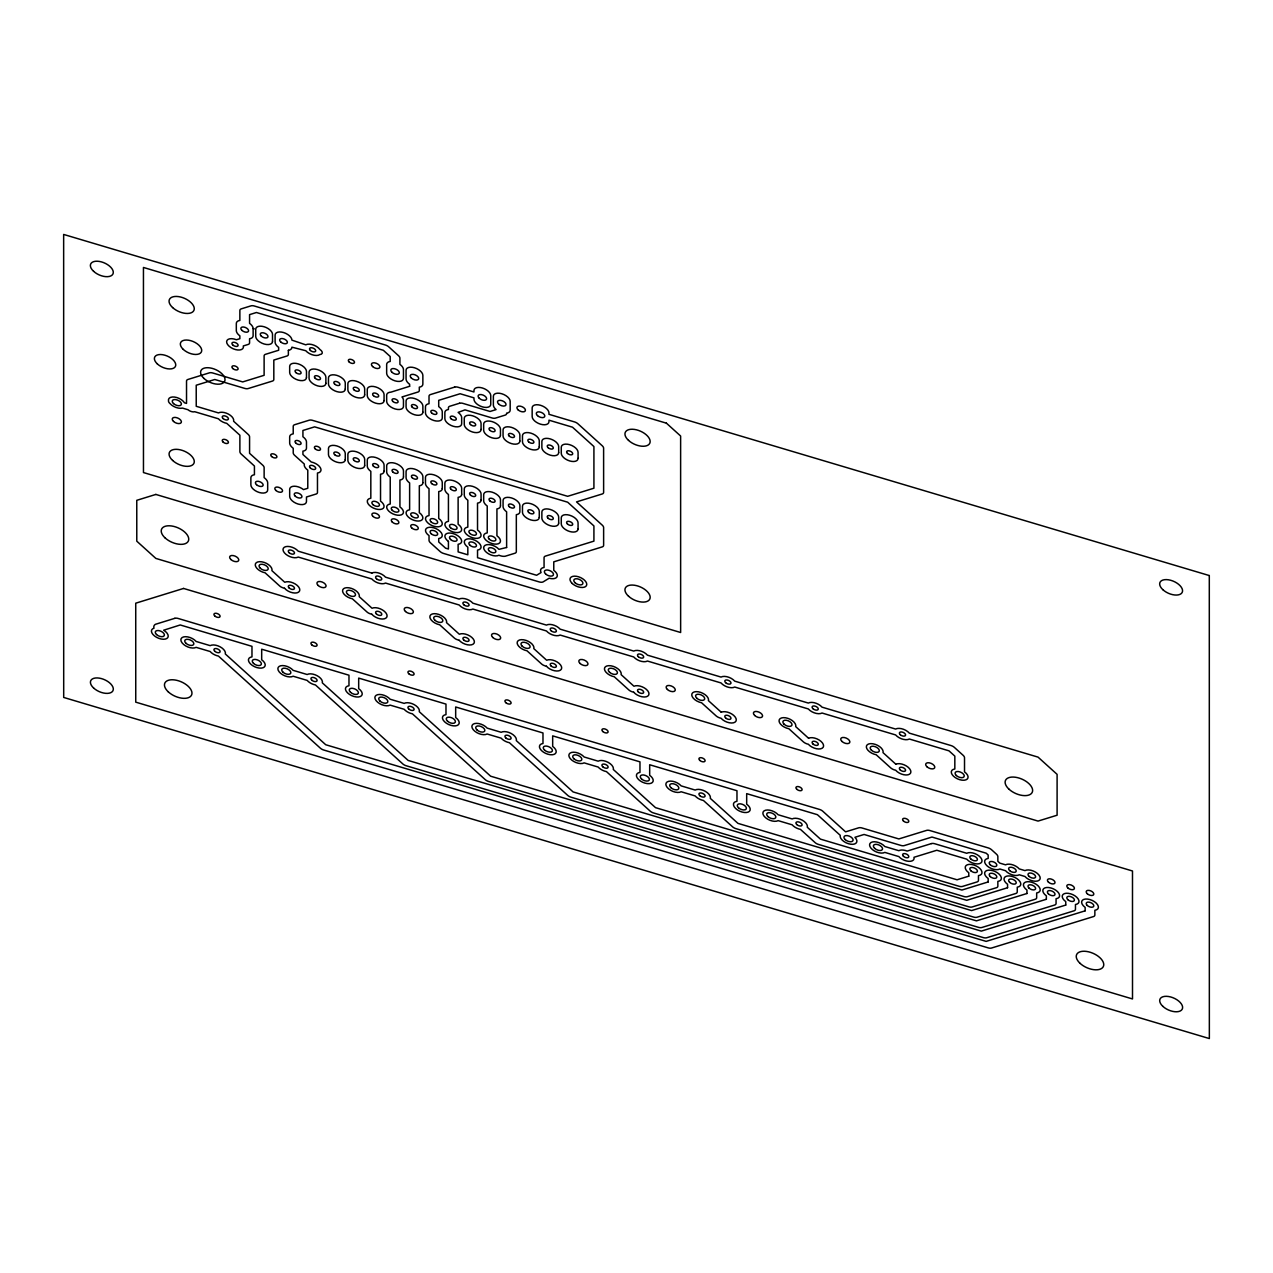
<?xml version="1.0" encoding="UTF-8"?>
<svg xmlns="http://www.w3.org/2000/svg" width="1273" height="1273" viewBox="0 0 1273 1273"><rect width="100%" height="100%" fill="white"/><g stroke="black" fill="none" stroke-linecap="round" stroke-linejoin="round"><path stroke-width="1.5" d="M253.12 328.577L253.12 335.626A8.943 4.79 23.8 0 1 249.572 338.729L249.572 342.803A5.156 2.769 23.8 0 1 248.124 344.458L243.302 345.954A8.943 4.79 23.8 0 1 235.489 349.582A8.943 4.79 23.8 0 1 226.626 341.562A8.943 4.79 23.8 0 1 236.444 339.748L239.865 338.698L239.865 335.833A8.943 4.79 23.8 0 1 236.317 330.63L236.317 323.565A8.943 4.79 23.8 0 1 239.865 320.462L239.865 310.517A5.156 2.769 23.8 0 1 241.313 308.846L250.956 305.87A5.156 2.769 23.8 0 1 254.298 305.997L385.369 345.015A5.156 2.769 23.8 0 1 388.79 346.892L398.465 355.644A5.156 2.769 23.8 0 1 399.913 358.159L399.913 364.364A8.943 4.79 23.8 0 1 403.461 369.568L403.461 378.272A8.943 4.79 23.8 0 1 395.06 380.866A8.943 4.79 23.8 0 1 386.658 373.275L386.658 364.571A8.943 4.79 23.8 0 1 390.206 361.468L390.206 356.504L383.348 350.298L256.43 312.506L249.572 314.622L249.572 323.358A8.943 4.79 23.8 0 1 253.12 328.514L254.282 328.848M288.366 350.282L288.366 354.435A5.156 2.769 23.8 0 1 286.95 356.01L273.822 360.052L273.822 379.497A5.156 2.769 23.8 0 1 272.406 381.073L248.171 388.551A5.156 2.769 23.8 0 1 244.718 388.392L214.803 379.497L196.217 385.226L196.233 406.294L218.463 412.913A8.943 4.79 23.8 0 1 228.535 414.155A8.943 4.79 23.8 0 1 233.611 421.236L248.124 434.364A5.156 2.769 23.8 0 1 249.572 436.878L249.572 453.315L262.715 465.17A5.156 2.769 23.8 0 1 264.132 467.605L264.132 477.63A8.943 4.79 23.8 0 1 267.68 482.849L267.68 489.898A8.943 4.79 23.8 0 1 259.278 492.492A8.943 4.79 23.8 0 1 250.876 484.902L250.876 477.852A8.943 4.79 23.8 0 1 254.425 474.749L254.425 466.013L241.329 454.159A5.156 2.769 23.8 0 1 239.881 451.644L239.881 435.207L226.753 423.352A8.943 4.79 23.8 0 1 218.463 418.801L194.737 411.736A5.156 2.769 23.8 0 1 188.006 409.731L182.485 408.092A8.943 4.79 23.8 0 1 169.961 403.525A5.156 2.769 23.8 0 1 168.497 400.804A8.943 4.79 23.8 0 1 174.512 397.049A8.943 4.79 23.8 0 1 184.474 402.793L186.526 403.414L186.526 381.12A5.156 2.769 23.8 0 1 187.974 379.449L209.345 372.862A5.156 2.769 23.8 0 1 212.798 373.005L242.713 381.916L264.116 375.312L264.116 355.883A5.156 2.769 23.8 0 1 265.468 354.324L278.66 350.25L278.66 347.386A8.943 4.79 23.8 0 1 275.111 342.182L275.111 335.117A8.943 4.79 23.8 0 1 283.513 332.524A8.943 4.79 23.8 0 1 291.915 340.13L305.759 344.824A8.943 4.79 23.8 0 1 319.889 349.438A5.156 2.769 23.8 0 1 319.889 354.531A8.943 4.79 23.8 0 1 305.759 350.712L291.915 347.179A8.943 4.79 23.8 0 1 288.366 350.282M448.43 541.407L448.43 549.013L445.582 548.17L438.724 541.964L438.724 538.527A8.943 4.79 23.8 0 0 440.14 531.398A8.943 4.79 23.8 0 0 427.617 527.659A8.943 4.79 23.8 0 0 429.033 535.631L429.033 540.293A5.156 2.769 23.8 0 0 430.481 542.823L440.156 551.575A5.156 2.769 23.8 0 0 443.45 553.405L539.354 581.968A5.156 2.769 23.8 0 0 543.348 581.761L549.156 578.213A8.943 4.79 23.8 0 0 556.953 576.924A8.943 4.79 23.8 0 0 553.771 570.336L553.771 561.839L602.272 546.881A5.156 2.769 23.8 0 0 603.625 545.242L603.625 527.531A5.156 2.769 23.8 0 0 602.193 525.097L576.526 501.896L602.272 493.956A5.156 2.769 23.8 0 0 603.625 492.317L603.609 448.144A5.156 2.769 23.8 0 0 602.193 445.725L577.942 423.798A5.156 2.769 23.8 0 0 574.632 421.952L548.965 414.314L548.965 412.898A8.943 4.79 23.8 0 0 540.564 405.307A8.943 4.79 23.8 0 0 532.162 407.885L532.162 416.589A8.943 4.79 23.8 0 0 540.564 424.195A8.943 4.79 23.8 0 0 548.965 421.602L548.965 420.185L572.5 427.203L593.918 446.552L593.918 488.211L567.663 496.311L312.617 420.376A5.156 2.769 23.8 0 0 309.164 420.217L294.668 424.705A5.156 2.769 23.8 0 0 293.22 426.36L293.22 433.87A8.943 4.79 23.8 0 0 289.671 436.973L289.671 443.036A8.943 4.79 23.8 0 0 293.22 448.255L293.22 452.822A5.156 2.769 23.8 0 0 294.668 455.352L304.342 464.088A8.943 4.79 23.8 0 0 307.78 470.135L307.78 488.275L303.483 489.612A8.943 4.79 23.8 0 0 294.524 486.222A8.943 4.79 23.8 0 0 289.671 489.405L289.687 496.454A8.943 4.79 23.8 0 0 298.089 504.044A8.943 4.79 23.8 0 0 306.475 501.451L306.475 496.995L316.038 494.051A5.156 2.769 23.8 0 0 317.47 492.444L317.47 473.015A8.943 4.79 23.8 0 0 320.382 467.78A8.943 4.79 23.8 0 0 311.201 461.972L302.926 454.493L302.926 451.135A8.943 4.79 23.8 0 0 306.475 448.032L306.475 441.986A8.943 4.79 23.8 0 0 302.926 436.766L302.926 430.465L314.638 426.853L567.663 502.199L593.918 525.94L593.918 541.136L545.496 556.078A5.156 2.769 23.8 0 0 544.064 557.654L544.064 567.456A8.943 4.79 23.8 0 0 541.073 572.548L536.617 575.269L477.534 557.685L477.534 550.079A8.943 4.79 23.8 0 0 478.95 542.95A8.943 4.79 23.8 0 0 466.411 539.211A8.943 4.79 23.8 0 0 467.828 547.183L467.828 554.789L458.137 551.909L458.121 544.303A8.943 4.79 23.8 0 0 459.553 537.174A8.943 4.79 23.8 0 0 447.014 533.435A8.943 4.79 23.8 0 0 448.43 541.407M409.62 386.292L391.002 392.132A8.943 4.79 23.8 0 0 386.658 395.298L386.674 401.345A8.943 4.79 23.8 0 0 395.076 408.951A8.943 4.79 23.8 0 0 403.461 406.358L403.461 400.295A8.943 4.79 23.8 0 0 401.982 396.969L417.862 392.068A5.156 2.769 23.8 0 0 419.31 390.397L419.31 387.151A8.943 4.79 23.8 0 0 422.859 384.048L422.859 375.344A8.943 4.79 23.8 0 0 414.457 367.754A8.943 4.79 23.8 0 0 406.055 370.348L406.071 379.052A8.943 4.79 23.8 0 0 409.62 384.271L409.62 386.292M454.652 387.103L430.465 394.566A5.156 2.769 23.8 0 0 429.017 396.237L429.017 403.748A8.943 4.79 23.8 0 0 425.468 406.851L425.468 412.898A8.943 4.79 23.8 0 0 433.87 420.504A8.943 4.79 23.8 0 0 442.272 417.91L442.272 411.847A8.943 4.79 23.8 0 0 438.724 406.628L438.708 400.343L460.126 393.739L473.97 397.86L473.97 399.261A8.943 4.79 23.8 0 0 482.372 406.867A8.943 4.79 23.8 0 0 490.757 404.273L490.757 395.569A8.943 4.79 23.8 0 0 482.356 387.979A8.943 4.79 23.8 0 0 473.954 390.556L473.954 391.973L458.121 387.263A5.156 2.769 23.8 0 0 454.652 387.103M155.831 494.433L136.768 500.321L136.784 541.184L155.847 558.417L1038.052 821.085L1057.099 815.213L1057.099 774.35L1038.036 757.117L155.831 494.433M459.537 403.239L449.862 406.23A5.156 2.769 23.8 0 0 448.414 407.885L448.414 409.524A8.943 4.79 23.8 0 0 444.866 412.627L444.866 418.674A8.943 4.79 23.8 0 0 453.268 426.28A8.943 4.79 23.8 0 0 461.669 423.686L461.669 417.624A8.943 4.79 23.8 0 0 458.121 412.404L464.979 409.874L492.19 417.99A5.156 2.769 23.8 0 0 495.499 418.101L505.19 415.109A5.299 2.848 23.8 0 0 506.606 413.152A8.943 4.79 23.8 0 0 510.171 410.049L510.171 401.345A8.943 4.79 23.8 0 0 501.769 393.755A8.943 4.79 23.8 0 0 493.367 396.333L493.367 405.037A8.943 4.79 23.8 0 0 496.088 409.604L490.057 411.465L462.847 403.366A5.156 2.769 23.8 0 0 459.537 403.239M183.551 588.444L135.734 603.195L135.75 702.155L1132.509 998.955L1132.493 870.987L183.551 588.444M174.783 618.328L155.417 624.311A9.85 5.283 23.8 0 0 153.969 628.194A8.943 4.79 23.8 0 0 154.479 635.927A8.943 4.79 23.8 0 0 166.843 638.489A8.943 4.79 23.8 0 0 163.676 630.215L180.225 624.963L251.974 646.334L251.974 656.868A8.943 4.79 23.8 0 0 250.558 663.997A8.943 4.79 23.8 0 0 263.097 667.736A8.943 4.79 23.8 0 0 261.681 659.764L261.681 649.214L348.977 675.215L348.977 685.749A8.943 4.79 23.8 0 0 347.561 692.878A8.943 4.79 23.8 0 0 360.1 696.617A8.943 4.79 23.8 0 0 358.684 688.645L358.684 678.095L445.98 704.096L445.98 714.63A8.943 4.79 23.8 0 0 444.563 721.759A8.943 4.79 23.8 0 0 457.102 725.499A8.943 4.79 23.8 0 0 455.67 717.526L455.67 706.976L542.982 732.977L542.982 743.512A8.943 4.79 23.8 0 0 541.566 750.64A8.943 4.79 23.8 0 0 554.089 754.38A8.943 4.79 23.8 0 0 552.673 746.408L552.673 735.858L639.969 761.859L639.969 772.393A8.943 4.79 23.8 0 0 638.553 779.522A8.943 4.79 23.8 0 0 651.092 783.261A8.943 4.79 23.8 0 0 649.676 775.289L649.676 764.755L736.972 790.74L736.972 801.29A8.943 4.79 23.8 0 0 735.555 808.403A8.943 4.79 23.8 0 0 748.094 812.142A8.943 4.79 23.8 0 0 746.678 804.17L746.678 793.636L817.409 814.688L840.244 835.327A8.943 4.79 23.8 0 0 850.73 844.222A8.943 4.79 23.8 0 0 854.947 837.284L864.065 834.467L900.854 845.415A5.156 2.769 23.8 0 0 904.323 845.574L931.963 837.045L986.145 853.181L988.166 854.995L988.166 858.432A8.943 4.79 23.8 0 0 987.068 865.863A8.943 4.79 23.8 0 0 999.878 869.013L1005.543 870.716A8.943 4.79 23.8 0 0 1019.275 874.79L1024.956 876.492A8.943 4.79 23.8 0 0 1037.4 881.059A8.943 4.79 23.8 0 0 1037.4 873.453A8.943 4.79 23.8 0 0 1024.956 870.605L1019.275 868.918A8.943 4.79 23.8 0 0 1005.543 864.828L999.862 863.142L997.857 861.328L997.857 856.665A5.156 2.769 23.8 0 0 996.441 854.151L991.619 849.791A5.156 2.769 23.8 0 0 988.262 847.929L929.958 830.569A5.156 2.769 23.8 0 0 926.537 830.41L898.849 838.939L862.06 827.991A5.156 2.769 23.8 0 0 858.639 827.832L845.59 831.842L822.883 811.315A5.156 2.769 23.8 0 0 819.526 809.437L178.22 618.487A5.156 2.769 23.8 0 0 174.783 618.328M506.622 547.485L498.936 549.347A8.943 4.79 23.8 0 0 486.477 544.78A8.943 4.79 23.8 0 0 486.477 552.387A8.943 4.79 23.8 0 0 498.936 555.235A8.068 4.328 23.8 0 0 505.206 556.237L514.913 553.246A5.156 2.769 23.8 0 0 516.329 551.67L516.329 514.674A8.943 4.79 23.8 0 0 519.877 511.571L519.877 505.524A8.943 4.79 23.8 0 0 511.475 497.918A8.943 4.79 23.8 0 0 503.074 500.512L503.074 506.574A8.943 4.79 23.8 0 0 506.622 511.794L506.622 547.485M931.375 843.601L907.14 851.08A8.943 4.79 23.8 0 0 898.849 850.698L884.83 846.529A8.943 4.79 23.8 0 0 872.371 841.962A8.943 4.79 23.8 0 0 872.371 849.552A8.943 4.79 23.8 0 0 884.83 852.401L898.849 856.586A8.943 4.79 23.8 0 0 908.922 861.344A8.943 4.79 23.8 0 0 913.998 857.286L936.817 850.253L966.748 859.164A8.943 4.79 23.8 0 0 979.208 863.731A8.943 4.79 23.8 0 0 979.208 856.124A8.943 4.79 23.8 0 0 966.748 853.276L934.812 843.76A5.156 2.769 23.8 0 0 931.375 843.601M968.769 876.174L957.057 879.786L820.417 839.114L807.289 827.243A8.943 4.79 23.8 0 0 802.229 820.162A8.943 4.79 23.8 0 0 792.156 818.937L778.137 814.752A8.943 4.79 23.8 0 0 765.678 810.185A8.943 4.79 23.8 0 0 765.678 817.791A8.943 4.79 23.8 0 0 778.137 820.639L792.156 824.809A8.943 4.79 23.8 0 0 800.431 829.36L814.991 842.503A5.156 2.769 23.8 0 0 818.412 844.397L959.062 886.263A5.156 2.769 23.8 0 0 962.515 886.422L977.043 881.934A5.156 2.769 23.8 0 0 978.46 880.28L978.46 875.617A8.943 4.79 23.8 0 0 979.876 868.488A8.943 4.79 23.8 0 0 967.337 864.765A8.943 4.79 23.8 0 0 968.769 872.737L968.769 876.174M988.166 881.95L961.911 890.05L737.974 823.376L710.302 798.362A8.943 4.79 23.8 0 0 705.226 791.281A8.943 4.79 23.8 0 0 695.153 790.056L681.135 785.871A8.943 4.79 23.8 0 0 668.675 781.304A8.943 4.79 23.8 0 0 668.675 788.91A8.943 4.79 23.8 0 0 681.135 791.758L695.153 795.927A8.943 4.79 23.8 0 0 703.444 800.478L732.532 826.782A5.156 2.769 23.8 0 0 735.969 828.659L963.916 896.526A5.156 2.769 23.8 0 0 967.369 896.685L996.441 887.711A5.156 2.769 23.8 0 0 997.857 886.056L997.857 881.393A8.943 4.79 23.8 0 0 999.273 874.265A8.943 4.79 23.8 0 0 986.75 870.541A8.943 4.79 23.8 0 0 988.166 878.513L988.166 881.95M1007.564 887.727L966.748 900.313L655.531 807.655L613.3 769.481A8.943 4.79 23.8 0 0 608.223 762.4A8.943 4.79 23.8 0 0 598.151 761.174L584.132 756.989A8.943 4.79 23.8 0 0 571.672 752.423A8.943 4.79 23.8 0 0 571.672 760.029A8.943 4.79 23.8 0 0 584.132 762.877L598.151 767.046A8.943 4.79 23.8 0 0 606.441 771.597L650.089 811.044A5.156 2.769 23.8 0 0 653.526 812.938L968.769 906.806A5.156 2.769 23.8 0 0 972.222 906.949L1015.838 893.487A5.156 2.769 23.8 0 0 1017.254 891.832L1017.254 887.17A8.943 4.79 23.8 0 0 1018.671 880.041A8.943 4.79 23.8 0 0 1006.147 876.317A8.943 4.79 23.8 0 0 1007.564 884.289L1007.564 887.727M1026.961 893.503L971.601 910.577L573.073 791.917L516.297 740.6A8.943 4.79 23.8 0 0 511.237 733.519A8.943 4.79 23.8 0 0 501.164 732.293L487.129 728.108A8.943 4.79 23.8 0 0 474.686 723.541A8.943 4.79 23.8 0 0 474.686 731.148A8.943 4.79 23.8 0 0 487.129 733.996L501.164 738.165A8.943 4.79 23.8 0 0 509.439 742.716L567.647 795.323A5.156 2.769 23.8 0 0 571.068 797.2L973.622 917.069A5.156 2.769 23.8 0 0 977.075 917.212L1035.235 899.263A5.156 2.769 23.8 0 0 1036.668 897.608L1036.668 892.946A8.943 4.79 23.8 0 0 1038.084 885.817A8.943 4.79 23.8 0 0 1025.545 882.094A8.943 4.79 23.8 0 0 1026.961 890.066L1026.961 893.503M1046.358 899.279L976.455 920.856L490.63 776.196L419.294 711.718A8.943 4.79 23.8 0 0 414.234 704.637A8.943 4.79 23.8 0 0 404.162 703.396L390.143 699.227A8.943 4.79 23.8 0 0 377.683 694.66A8.943 4.79 23.8 0 0 377.683 702.266A8.943 4.79 23.8 0 0 390.143 705.115L404.162 709.284A8.943 4.79 23.8 0 0 412.436 713.835L485.188 779.585A5.156 2.769 23.8 0 0 488.625 781.479L978.46 927.333A5.156 2.769 23.8 0 0 981.929 927.476L1054.633 905.039A5.156 2.769 23.8 0 0 1056.065 903.384L1056.065 898.722A8.943 4.79 23.8 0 0 1057.481 891.593A8.943 4.79 23.8 0 0 1044.942 887.87A8.943 4.79 23.8 0 0 1046.358 895.842L1046.358 899.279M1065.756 905.055L981.308 931.12L408.187 760.458L322.308 682.837A8.943 4.79 23.8 0 0 317.232 675.756A8.943 4.79 23.8 0 0 307.159 674.515L293.14 670.346A8.943 4.79 23.8 0 0 280.681 665.779A8.943 4.79 23.8 0 0 280.681 673.385A8.943 4.79 23.8 0 0 293.14 676.234L307.159 680.403A8.943 4.79 23.8 0 0 315.449 684.954L402.745 763.864A5.156 2.769 23.8 0 0 406.167 765.741L983.313 937.596A5.156 2.769 23.8 0 0 986.766 937.74L1074.046 910.816A5.156 2.769 23.8 0 0 1075.462 909.161L1075.462 904.498A8.943 4.79 23.8 0 0 1076.878 897.37A8.943 4.79 23.8 0 0 1064.339 893.646A8.943 4.79 23.8 0 0 1065.756 901.618L1065.756 905.055M1085.153 910.832L986.161 941.384L325.729 744.737L225.305 653.956A8.943 4.79 23.8 0 0 220.229 646.875A8.943 4.79 23.8 0 0 210.156 645.634L196.137 641.465A8.943 4.79 23.8 0 0 183.678 636.898A8.943 4.79 23.8 0 0 183.678 644.504A8.943 4.79 23.8 0 0 196.137 647.352L210.156 651.521A8.943 4.79 23.8 0 0 218.447 656.072L320.303 748.126A5.156 2.769 23.8 0 0 323.724 750.02L988.166 947.86A5.156 2.769 23.8 0 0 991.619 948.003L1093.443 916.592A5.156 2.769 23.8 0 0 1094.86 914.937L1094.86 910.275A8.943 4.79 23.8 0 0 1096.276 903.146A8.943 4.79 23.8 0 0 1083.737 899.422A8.943 4.79 23.8 0 0 1085.153 907.394L1085.153 910.832M1209.302 575.555L63.65 234.439L63.698 697.445L1209.35 1038.561L1209.302 575.555M666.416 423.177L143.451 267.457L143.467 472.554L680.641 632.506L680.625 436.018L666.416 423.177M371.827 573.089L298.248 551.193A8.943 4.79 23.8 0 0 285.804 546.626A8.943 4.79 23.8 0 0 285.804 554.216A8.943 4.79 23.8 0 0 298.248 557.065L371.827 578.976A8.943 4.79 23.8 0 0 385.544 583.066L459.123 604.977A8.943 4.79 23.8 0 0 472.856 609.051L546.435 630.962A8.943 4.79 23.8 0 0 560.152 635.052L633.731 656.963A8.943 4.79 23.8 0 0 647.448 661.037L721.027 682.949A8.943 4.79 23.8 0 0 734.744 687.038L808.323 708.95A8.943 4.79 23.8 0 0 822.04 713.023L895.619 734.935A8.943 4.79 23.8 0 0 909.352 739.024L948.974 750.831L954.83 756.114L954.83 768.987A8.943 4.79 23.8 0 0 953.413 776.116A8.943 4.79 23.8 0 0 965.936 779.856A8.943 4.79 23.8 0 0 964.52 771.868L964.52 757.706A5.156 2.769 23.8 0 0 963.104 755.287L954.432 747.442A5.156 2.769 23.8 0 0 950.979 745.548L909.352 733.137A8.943 4.79 23.8 0 0 895.619 729.063L822.04 707.151A8.943 4.79 23.8 0 0 808.323 703.062L734.744 681.15A8.943 4.79 23.8 0 0 721.027 677.077L647.448 655.165A8.943 4.79 23.8 0 0 633.731 651.076L560.152 629.164A8.943 4.79 23.8 0 0 546.435 625.091L472.856 603.179A8.943 4.79 23.8 0 0 459.123 599.09L385.544 577.178A8.943 4.79 23.8 0 0 371.827 573.089M284.531 588.269L283.052 587.824A5.156 2.769 23.8 0 1 279.63 585.946L265.07 572.786A8.943 4.79 23.8 0 1 255.268 565.132A8.943 4.79 23.8 0 1 264.132 562.395A8.943 4.79 23.8 0 1 271.929 570.67L284.754 582.27A8.943 4.79 23.8 0 1 297.182 585.389A8.943 4.79 23.8 0 1 296.895 592.852A8.943 4.79 23.8 0 1 284.531 588.269M371.827 614.254L370.348 613.825A5.156 2.769 23.8 0 1 366.926 611.931L352.366 598.787A8.943 4.79 23.8 0 1 342.564 591.133A8.943 4.79 23.8 0 1 351.428 588.397A8.943 4.79 23.8 0 1 359.225 596.671L372.05 608.255A8.943 4.79 23.8 0 1 384.478 611.39A8.943 4.79 23.8 0 1 384.191 618.853A8.943 4.79 23.8 0 1 371.827 614.254M459.139 640.255L457.644 639.81A5.156 2.769 23.8 0 1 454.222 637.932L439.678 624.772A8.943 4.79 23.8 0 1 429.86 617.119A8.943 4.79 23.8 0 1 438.724 614.398A8.943 4.79 23.8 0 1 446.537 622.656L459.362 634.256A8.943 4.79 23.8 0 1 471.774 637.375A8.943 4.79 23.8 0 1 471.487 644.838A8.943 4.79 23.8 0 1 459.139 640.255M546.435 666.24L544.955 665.811A5.156 2.769 23.8 0 1 541.518 663.917L526.974 650.774A8.943 4.79 23.8 0 1 517.156 643.12A8.943 4.79 23.8 0 1 526.02 640.383A8.943 4.79 23.8 0 1 533.833 648.657L546.658 660.241A8.943 4.79 23.8 0 1 559.07 663.376A8.943 4.79 23.8 0 1 558.799 670.839A8.943 4.79 23.8 0 1 546.435 666.24M633.731 692.241L632.251 691.796A5.156 2.769 23.8 0 1 628.814 689.918L614.27 676.759A8.943 4.79 23.8 0 1 604.452 669.105A8.943 4.79 23.8 0 1 613.315 666.384A8.943 4.79 23.8 0 1 621.129 674.642L633.954 686.242A8.943 4.79 23.8 0 1 646.366 689.361A8.943 4.79 23.8 0 1 646.095 696.824A8.943 4.79 23.8 0 1 633.731 692.241M895.858 764.23L883.032 752.629A8.943 4.79 23.8 0 0 875.219 744.355A8.943 4.79 23.8 0 0 866.356 747.092A8.943 4.79 23.8 0 0 876.174 754.746L890.718 767.89A6.094 3.262 23.8 0 0 895.635 770.213A8.943 4.79 23.8 0 0 907.983 774.811A8.943 4.79 23.8 0 0 908.27 767.348A8.943 4.79 23.8 0 0 895.858 764.23M808.546 738.229L795.72 726.628A8.943 4.79 23.8 0 0 787.923 718.37A8.943 4.79 23.8 0 0 779.06 721.107A8.943 4.79 23.8 0 0 788.862 728.745L803.422 741.904A6.094 3.262 23.8 0 0 808.323 744.228A8.943 4.79 23.8 0 0 820.687 748.81A8.943 4.79 23.8 0 0 820.974 741.347A8.943 4.79 23.8 0 0 808.546 738.229M721.25 712.244L708.424 700.643A8.943 4.79 23.8 0 0 700.627 692.369A8.943 4.79 23.8 0 0 691.764 695.106A8.943 4.79 23.8 0 0 701.566 702.76L716.126 715.903A6.094 3.262 23.8 0 0 721.027 718.227A8.943 4.79 23.8 0 0 733.391 722.825A8.943 4.79 23.8 0 0 733.662 715.362A8.943 4.79 23.8 0 0 721.25 712.244M578.069 458.344L578.069 452.281A8.943 4.79 23.8 0 0 569.668 444.691A8.943 4.79 23.8 0 0 561.266 447.284L561.266 453.331A8.943 4.79 23.8 0 0 569.668 460.937A8.943 4.79 23.8 0 0 578.069 458.344M578.069 528.9L578.069 522.853A8.943 4.79 23.8 0 0 569.668 515.247A8.943 4.79 23.8 0 0 561.266 517.84L561.266 523.903A8.943 4.79 23.8 0 0 569.668 531.493A8.943 4.79 23.8 0 0 578.069 528.9M558.672 452.567L558.672 446.505A8.943 4.79 23.8 0 0 550.27 438.914A8.943 4.79 23.8 0 0 541.868 441.508L541.868 447.555A8.943 4.79 23.8 0 0 550.27 455.161A8.943 4.79 23.8 0 0 558.672 452.567M558.672 523.123L558.672 517.077A8.943 4.79 23.8 0 0 550.27 509.471A8.943 4.79 23.8 0 0 541.868 512.064L541.868 518.127A8.943 4.79 23.8 0 0 550.27 525.717A8.943 4.79 23.8 0 0 558.672 523.123M539.275 446.791L539.275 440.729A8.943 4.79 23.8 0 0 530.857 433.138A8.943 4.79 23.8 0 0 522.471 435.732L522.471 441.779A8.943 4.79 23.8 0 0 530.873 449.385A8.943 4.79 23.8 0 0 539.275 446.791M539.275 517.347L539.275 511.3A8.943 4.79 23.8 0 0 530.873 503.694A8.943 4.79 23.8 0 0 522.471 506.288L522.471 512.351A8.943 4.79 23.8 0 0 530.873 519.941A8.943 4.79 23.8 0 0 539.275 517.347M519.861 441.015L519.861 434.952A8.943 4.79 23.8 0 0 511.46 427.362A8.943 4.79 23.8 0 0 503.058 429.956L503.058 436.002A8.943 4.79 23.8 0 0 511.46 443.609A8.943 4.79 23.8 0 0 519.861 441.015M500.464 435.239L500.464 429.176A8.943 4.79 23.8 0 0 492.062 421.586A8.943 4.79 23.8 0 0 483.66 424.18L483.66 430.226A8.943 4.79 23.8 0 0 492.062 437.832A8.943 4.79 23.8 0 0 500.464 435.239M500.48 505.795L500.48 499.748A8.943 4.79 23.8 0 0 492.078 492.142A8.943 4.79 23.8 0 0 483.676 494.736L483.676 500.798A8.943 4.79 23.8 0 0 487.225 506.018L487.225 532.894A8.943 4.79 23.8 0 0 485.809 540.023A8.943 4.79 23.8 0 0 498.348 543.746A8.943 4.79 23.8 0 0 496.931 535.774L496.931 508.898A8.943 4.79 23.8 0 0 500.48 505.795M481.067 429.462L481.067 423.4A8.943 4.79 23.8 0 0 472.665 415.81A8.943 4.79 23.8 0 0 464.263 418.403L464.263 424.45A8.943 4.79 23.8 0 0 472.665 432.056A8.943 4.79 23.8 0 0 481.067 429.462M481.083 500.018L481.067 493.972A8.943 4.79 23.8 0 0 472.665 486.366A8.943 4.79 23.8 0 0 464.279 488.959L464.279 495.022A8.943 4.79 23.8 0 0 467.828 500.241L467.828 527.117A8.943 4.79 23.8 0 0 466.411 534.246A8.943 4.79 23.8 0 0 478.95 537.97A8.943 4.79 23.8 0 0 477.534 529.998L477.518 503.121A8.943 4.79 23.8 0 0 481.083 500.018M461.669 494.242L461.669 488.196A8.943 4.79 23.8 0 0 453.268 480.589A8.943 4.79 23.8 0 0 444.866 483.183L444.866 489.246A8.943 4.79 23.8 0 0 448.43 494.465L448.43 521.341A8.943 4.79 23.8 0 0 447.014 528.47A8.943 4.79 23.8 0 0 459.553 532.194A8.943 4.79 23.8 0 0 458.121 524.221L458.121 497.345A8.943 4.79 23.8 0 0 461.669 494.242M442.272 488.466L442.272 482.419A8.943 4.79 23.8 0 0 433.87 474.813A8.943 4.79 23.8 0 0 425.468 477.407L425.468 483.469A8.943 4.79 23.8 0 0 429.017 488.689L429.033 515.565A8.943 4.79 23.8 0 0 427.617 522.694A8.943 4.79 23.8 0 0 440.14 526.417A8.943 4.79 23.8 0 0 438.724 518.445L438.724 491.569A8.943 4.79 23.8 0 0 442.272 488.466M422.875 412.134L422.875 406.071A8.943 4.79 23.8 0 0 414.473 398.481A8.943 4.79 23.8 0 0 406.071 401.075L406.071 407.121A8.943 4.79 23.8 0 0 414.473 414.727A8.943 4.79 23.8 0 0 422.875 412.134M422.875 482.69L422.875 476.643A8.943 4.79 23.8 0 0 414.473 469.037A8.943 4.79 23.8 0 0 406.071 471.631L406.071 477.693A8.943 4.79 23.8 0 0 409.62 482.913L409.62 509.789A8.943 4.79 23.8 0 0 408.203 516.918A8.943 4.79 23.8 0 0 420.742 520.641A8.943 4.79 23.8 0 0 419.326 512.669L419.326 485.793A8.943 4.79 23.8 0 0 422.875 482.69M403.477 476.914L403.477 470.867A8.943 4.79 23.8 0 0 395.076 463.261A8.943 4.79 23.8 0 0 386.674 465.854L386.674 471.917A8.943 4.79 23.8 0 0 390.222 477.136L390.222 504.013A8.943 4.79 23.8 0 0 388.806 511.141A8.943 4.79 23.8 0 0 401.345 514.865A8.943 4.79 23.8 0 0 399.929 506.893L399.929 480.016A8.943 4.79 23.8 0 0 403.477 476.914M384.064 400.581L384.064 394.519A8.943 4.79 23.8 0 0 375.662 386.928A8.943 4.79 23.8 0 0 367.261 389.522L367.261 395.569A8.943 4.79 23.8 0 0 375.662 403.175A8.943 4.79 23.8 0 0 384.064 400.581M384.08 471.137L384.08 465.091A8.943 4.79 23.8 0 0 375.678 457.484A8.943 4.79 23.8 0 0 367.276 460.078L367.276 466.141A8.943 4.79 23.8 0 0 370.825 471.36L370.825 498.236A8.943 4.79 23.8 0 0 369.409 505.365A8.943 4.79 23.8 0 0 381.948 509.089A8.943 4.79 23.8 0 0 380.532 501.116L380.532 474.24A8.943 4.79 23.8 0 0 384.08 471.137M364.667 394.805L364.667 388.742A8.943 4.79 23.8 0 0 356.265 381.152A8.943 4.79 23.8 0 0 347.863 383.746L347.863 389.793A8.943 4.79 23.8 0 0 356.265 397.399A8.943 4.79 23.8 0 0 364.667 394.805M364.683 465.361L364.683 459.314A8.943 4.79 23.8 0 0 356.281 451.708A8.943 4.79 23.8 0 0 347.879 454.302L347.879 460.365A8.943 4.79 23.8 0 0 356.281 467.955A8.943 4.79 23.8 0 0 364.683 465.361M345.269 389.029L345.269 382.966A8.943 4.79 23.8 0 0 336.868 375.376A8.943 4.79 23.8 0 0 328.466 377.97L328.466 384.016A8.943 4.79 23.8 0 0 336.868 391.623A8.943 4.79 23.8 0 0 345.269 389.029M345.269 459.585L345.269 453.538A8.943 4.79 23.8 0 0 336.868 445.932A8.943 4.79 23.8 0 0 328.466 448.526L328.466 454.588A8.943 4.79 23.8 0 0 336.884 462.179A8.943 4.79 23.8 0 0 345.269 459.585M325.872 383.253L325.872 377.19A8.943 4.79 23.8 0 0 317.47 369.6A8.943 4.79 23.8 0 0 309.068 372.193L309.068 378.24A8.943 4.79 23.8 0 0 317.47 385.846A8.943 4.79 23.8 0 0 325.872 383.253M306.475 377.476L306.475 371.414A8.943 4.79 23.8 0 0 298.073 363.823A8.943 4.79 23.8 0 0 289.671 366.417L289.671 372.464A8.943 4.79 23.8 0 0 298.073 380.07A8.943 4.79 23.8 0 0 306.475 377.476M272.517 341.403L272.517 334.353A8.943 4.79 23.8 0 0 264.116 326.747A8.943 4.79 23.8 0 0 255.714 329.341L255.714 336.406A8.943 4.79 23.8 0 0 264.116 343.996A8.943 4.79 23.8 0 0 272.517 341.403M970.853 859.036A4.058 2.18 23.8 0 0 977.266 860.007A4.058 2.18 23.8 0 0 972.715 855.742A4.058 2.18 23.8 0 0 970.853 859.036M970.853 870.796A4.058 2.18 23.8 0 0 977.282 871.766A4.058 2.18 23.8 0 0 972.715 867.502A4.058 2.18 23.8 0 0 970.853 870.796M990.251 864.813A4.058 2.18 23.8 0 0 996.679 865.783A4.058 2.18 23.8 0 0 992.113 861.519A4.058 2.18 23.8 0 0 990.251 864.813M990.251 876.572A4.058 2.18 23.8 0 0 996.679 877.543A4.058 2.18 23.8 0 0 992.113 873.278A4.058 2.18 23.8 0 0 990.251 876.572M1009.648 870.589A4.058 2.18 23.8 0 0 1016.077 871.559A4.058 2.18 23.8 0 0 1011.51 867.295A4.058 2.18 23.8 0 0 1009.648 870.589M1009.648 882.348A4.058 2.18 23.8 0 0 1016.077 883.319A4.058 2.18 23.8 0 0 1011.51 879.054A4.058 2.18 23.8 0 0 1009.648 882.348M1029.045 876.365A4.058 2.18 23.8 0 0 1035.474 877.336A4.058 2.18 23.8 0 0 1030.907 873.071A4.058 2.18 23.8 0 0 1029.045 876.365M1029.045 888.124A4.058 2.18 23.8 0 0 1035.474 889.095A4.058 2.18 23.8 0 0 1030.907 884.83A4.058 2.18 23.8 0 0 1029.045 888.124M1048.443 882.141A4.058 2.18 23.8 0 0 1054.871 883.112A4.058 2.18 23.8 0 0 1050.305 878.847A4.058 2.18 23.8 0 0 1048.443 882.141M1048.443 893.901A4.058 2.18 23.8 0 0 1054.871 894.871A4.058 2.18 23.8 0 0 1050.305 890.607A4.058 2.18 23.8 0 0 1048.443 893.901M1067.84 887.918A4.058 2.18 23.8 0 0 1074.269 888.888A4.058 2.18 23.8 0 0 1069.702 884.624A4.058 2.18 23.8 0 0 1067.84 887.918M1067.84 899.677A4.058 2.18 23.8 0 0 1074.269 900.648A4.058 2.18 23.8 0 0 1069.702 896.383A4.058 2.18 23.8 0 0 1067.84 899.677M1087.237 893.694A4.058 2.18 23.8 0 0 1093.666 894.664A4.058 2.18 23.8 0 0 1089.115 890.4A4.058 2.18 23.8 0 0 1087.237 893.694M1087.253 905.453A4.058 2.18 23.8 0 0 1093.666 906.424A4.058 2.18 23.8 0 0 1089.115 902.159A4.058 2.18 23.8 0 0 1087.253 905.453M903.464 821.037A3.294 1.766 23.8 0 0 908.683 821.817A3.294 1.766 23.8 0 0 904.976 818.348A3.294 1.766 23.8 0 0 903.464 821.037M903.464 856.315A3.294 1.766 23.8 0 0 908.683 857.095A3.294 1.766 23.8 0 0 904.976 853.642A3.294 1.766 23.8 0 0 903.464 856.315M796.771 789.26A3.294 1.766 23.8 0 0 801.99 790.056A3.294 1.766 23.8 0 0 798.282 786.587A3.294 1.766 23.8 0 0 796.771 789.26M796.771 824.538A3.294 1.766 23.8 0 0 801.99 825.334A3.294 1.766 23.8 0 0 798.282 821.865A3.294 1.766 23.8 0 0 796.771 824.538M699.768 760.379A3.294 1.766 23.8 0 0 704.987 761.174A3.294 1.766 23.8 0 0 701.28 757.706A3.294 1.766 23.8 0 0 699.768 760.379M699.768 795.657A3.294 1.766 23.8 0 0 704.987 796.452A3.294 1.766 23.8 0 0 701.28 792.984A3.294 1.766 23.8 0 0 699.768 795.657M602.766 731.498A3.294 1.766 23.8 0 0 607.985 732.293A3.294 1.766 23.8 0 0 604.277 728.824A3.294 1.766 23.8 0 0 602.766 731.498M602.766 766.776A3.294 1.766 23.8 0 0 608.001 767.571A3.294 1.766 23.8 0 0 604.277 764.102A3.294 1.766 23.8 0 0 602.766 766.776M505.763 702.616A3.294 1.766 23.8 0 0 510.998 703.396A3.294 1.766 23.8 0 0 507.275 699.943A3.294 1.766 23.8 0 0 505.763 702.616M505.779 737.894A3.294 1.766 23.8 0 0 510.998 738.69A3.294 1.766 23.8 0 0 507.291 735.221A3.294 1.766 23.8 0 0 505.779 737.894M408.776 673.735A3.294 1.766 23.8 0 0 413.996 674.515A3.294 1.766 23.8 0 0 410.288 671.062A3.294 1.766 23.8 0 0 408.776 673.735M408.776 709.013A3.294 1.766 23.8 0 0 413.996 709.809A3.294 1.766 23.8 0 0 410.288 706.34A3.294 1.766 23.8 0 0 408.776 709.013M311.774 644.854A3.294 1.766 23.8 0 0 316.993 645.634A3.294 1.766 23.8 0 0 313.285 642.181A3.294 1.766 23.8 0 0 311.774 644.854M311.774 680.132A3.294 1.766 23.8 0 0 316.993 680.928A3.294 1.766 23.8 0 0 313.285 677.459A3.294 1.766 23.8 0 0 311.774 680.132M214.771 615.973A3.294 1.766 23.8 0 0 219.99 616.753A3.294 1.766 23.8 0 0 216.283 613.3A3.294 1.766 23.8 0 0 214.771 615.973M214.771 651.251A3.294 1.766 23.8 0 0 220.006 652.047A3.294 1.766 23.8 0 0 216.283 648.578A3.294 1.766 23.8 0 0 214.771 651.251M845.208 839.591A4.869 2.61 23.8 0 0 852.926 840.753A4.869 2.61 23.8 0 0 847.436 835.629A4.869 2.61 23.8 0 0 845.208 839.591M874.646 848.359A4.869 2.61 23.8 0 0 882.364 849.521A4.869 2.61 23.8 0 0 876.89 844.397A4.869 2.61 23.8 0 0 874.646 848.359M738.515 807.814A4.869 2.61 23.8 0 0 746.217 808.976A4.869 2.61 23.8 0 0 740.743 803.868A4.869 2.61 23.8 0 0 738.515 807.814M767.953 816.582A4.869 2.61 23.8 0 0 775.671 817.743A4.869 2.61 23.8 0 0 770.197 812.635A4.869 2.61 23.8 0 0 767.953 816.582M641.512 778.933A4.869 2.61 23.8 0 0 649.23 780.094A4.869 2.61 23.8 0 0 643.74 774.986A4.869 2.61 23.8 0 0 641.512 778.933M670.951 787.701A4.869 2.61 23.8 0 0 678.668 788.862A4.869 2.61 23.8 0 0 673.194 783.754A4.869 2.61 23.8 0 0 670.951 787.701M544.51 750.052A4.869 2.61 23.8 0 0 552.227 751.213A4.869 2.61 23.8 0 0 546.754 746.105A4.869 2.61 23.8 0 0 544.51 750.052M573.964 758.819A4.869 2.61 23.8 0 0 581.666 759.981A4.869 2.61 23.8 0 0 576.192 754.873A4.869 2.61 23.8 0 0 573.964 758.819M447.507 721.17A4.869 2.61 23.8 0 0 455.225 722.332A4.869 2.61 23.8 0 0 449.751 717.224A4.869 2.61 23.8 0 0 447.507 721.17M476.961 729.938A4.869 2.61 23.8 0 0 484.679 731.1A4.869 2.61 23.8 0 0 479.189 725.992A4.869 2.61 23.8 0 0 476.961 729.938M350.505 692.289A4.869 2.61 23.8 0 0 358.222 693.451A4.869 2.61 23.8 0 0 352.748 688.343A4.869 2.61 23.8 0 0 350.505 692.289M379.959 701.057A4.869 2.61 23.8 0 0 387.676 702.219A4.869 2.61 23.8 0 0 382.202 697.111A4.869 2.61 23.8 0 0 379.959 701.057M253.518 663.408A4.869 2.61 23.8 0 0 261.22 664.57A4.869 2.61 23.8 0 0 255.746 659.462A4.869 2.61 23.8 0 0 253.518 663.408M282.956 672.176A4.869 2.61 23.8 0 0 290.674 673.337A4.869 2.61 23.8 0 0 285.2 668.23A4.869 2.61 23.8 0 0 282.956 672.176M156.515 634.527A4.869 2.61 23.8 0 0 164.233 635.688A4.869 2.61 23.8 0 0 158.743 630.581A4.869 2.61 23.8 0 0 156.515 634.527M185.969 643.295A4.869 2.61 23.8 0 0 193.671 644.456A4.869 2.61 23.8 0 0 188.197 639.348A4.869 2.61 23.8 0 0 185.969 643.295M900.234 734.664A3.294 1.766 23.8 0 0 905.469 735.46A3.294 1.766 23.8 0 0 901.745 731.991A3.294 1.766 23.8 0 0 900.234 734.664M900.234 769.958A3.294 1.766 23.8 0 0 905.469 770.738A3.294 1.766 23.8 0 0 901.761 767.269A3.294 1.766 23.8 0 0 900.234 769.958M812.938 708.679A3.294 1.766 23.8 0 0 818.157 709.459A3.294 1.766 23.8 0 0 814.449 706.006A3.294 1.766 23.8 0 0 812.938 708.679M812.938 743.957A3.294 1.766 23.8 0 0 818.173 744.753A3.294 1.766 23.8 0 0 814.449 741.284A3.294 1.766 23.8 0 0 812.938 743.957M725.642 682.678A3.294 1.766 23.8 0 0 730.861 683.474A3.294 1.766 23.8 0 0 727.154 680.005A3.294 1.766 23.8 0 0 725.642 682.678M725.642 717.972A3.294 1.766 23.8 0 0 730.861 718.752A3.294 1.766 23.8 0 0 727.154 715.283A3.294 1.766 23.8 0 0 725.642 717.972M638.346 656.693A3.294 1.766 23.8 0 0 643.565 657.473A3.294 1.766 23.8 0 0 639.858 654.02A3.294 1.766 23.8 0 0 638.346 656.693M638.346 691.971A3.294 1.766 23.8 0 0 643.565 692.751A3.294 1.766 23.8 0 0 639.858 689.298A3.294 1.766 23.8 0 0 638.346 691.971M551.05 630.692A3.294 1.766 23.8 0 0 556.269 631.488A3.294 1.766 23.8 0 0 552.562 628.019A3.294 1.766 23.8 0 0 551.05 630.692M551.05 665.97A3.294 1.766 23.8 0 0 556.269 666.766A3.294 1.766 23.8 0 0 552.562 663.297A3.294 1.766 23.8 0 0 551.05 665.97M463.738 604.707A3.294 1.766 23.8 0 0 468.973 605.487A3.294 1.766 23.8 0 0 465.25 602.034A3.294 1.766 23.8 0 0 463.738 604.707M463.754 639.985A3.294 1.766 23.8 0 0 468.973 640.765A3.294 1.766 23.8 0 0 465.266 637.312A3.294 1.766 23.8 0 0 463.754 639.985M376.442 578.706A3.294 1.766 23.8 0 0 381.661 579.501A3.294 1.766 23.8 0 0 377.954 576.033A3.294 1.766 23.8 0 0 376.442 578.706M376.442 613.984A3.294 1.766 23.8 0 0 381.677 614.779A3.294 1.766 23.8 0 0 377.97 611.311A3.294 1.766 23.8 0 0 376.442 613.984M289.146 587.999A3.294 1.766 23.8 0 0 294.381 588.778A3.294 1.766 23.8 0 0 290.658 585.325A3.294 1.766 23.8 0 0 289.146 587.999M289.146 552.721A3.294 1.766 23.8 0 0 294.365 553.5A3.294 1.766 23.8 0 0 290.658 550.031A3.294 1.766 23.8 0 0 289.146 552.721M956.357 775.528A4.869 2.61 23.8 0 0 964.075 776.689A4.869 2.61 23.8 0 0 958.601 771.565A4.869 2.61 23.8 0 0 956.357 775.528M926.919 766.744A4.869 2.61 23.8 0 0 934.621 767.921A4.869 2.61 23.8 0 0 929.147 762.798A4.869 2.61 23.8 0 0 926.919 766.744M841.978 741.459A4.869 2.61 23.8 0 0 849.696 742.62A4.869 2.61 23.8 0 0 844.222 737.513A4.869 2.61 23.8 0 0 841.978 741.459M871.432 750.227A4.869 2.61 23.8 0 0 879.15 751.388A4.869 2.61 23.8 0 0 873.66 746.28A4.869 2.61 23.8 0 0 871.432 750.227M754.682 715.474A4.869 2.61 23.8 0 0 762.4 716.635A4.869 2.61 23.8 0 0 756.91 711.512A4.869 2.61 23.8 0 0 754.682 715.474M784.136 724.242A4.869 2.61 23.8 0 0 791.838 725.403A4.869 2.61 23.8 0 0 786.364 720.279A4.869 2.61 23.8 0 0 784.136 724.242M667.386 689.473A4.869 2.61 23.8 0 0 675.104 690.634A4.869 2.61 23.8 0 0 669.614 685.526A4.869 2.61 23.8 0 0 667.386 689.473M696.824 698.24A4.869 2.61 23.8 0 0 704.542 699.402A4.869 2.61 23.8 0 0 699.068 694.294A4.869 2.61 23.8 0 0 696.824 698.24M580.09 663.488A4.869 2.61 23.8 0 0 587.792 664.649A4.869 2.61 23.8 0 0 582.318 659.525A4.869 2.61 23.8 0 0 580.09 663.488M609.528 672.255A4.869 2.61 23.8 0 0 617.246 673.417A4.869 2.61 23.8 0 0 611.772 668.293A4.869 2.61 23.8 0 0 609.528 672.255M492.778 637.487A4.869 2.61 23.8 0 0 500.496 638.648A4.869 2.61 23.8 0 0 495.022 633.54A4.869 2.61 23.8 0 0 492.778 637.487M522.232 646.254A4.869 2.61 23.8 0 0 529.95 647.416A4.869 2.61 23.8 0 0 524.476 642.308A4.869 2.61 23.8 0 0 522.232 646.254M405.482 611.501A4.869 2.61 23.8 0 0 413.2 612.663A4.869 2.61 23.8 0 0 407.726 607.539A4.869 2.61 23.8 0 0 405.482 611.501M434.936 620.269A4.869 2.61 23.8 0 0 442.654 621.431A4.869 2.61 23.8 0 0 437.164 616.307A4.869 2.61 23.8 0 0 434.936 620.269M318.186 585.5A4.869 2.61 23.8 0 0 325.904 586.662A4.869 2.61 23.8 0 0 320.43 581.554A4.869 2.61 23.8 0 0 318.186 585.5M347.64 594.268A4.869 2.61 23.8 0 0 355.342 595.43A4.869 2.61 23.8 0 0 349.868 590.322A4.869 2.61 23.8 0 0 347.64 594.268M230.89 559.515A4.869 2.61 23.8 0 0 238.608 560.677A4.869 2.61 23.8 0 0 233.118 555.553A4.869 2.61 23.8 0 0 230.89 559.515M260.329 568.283A4.869 2.61 23.8 0 0 268.046 569.445A4.869 2.61 23.8 0 0 262.572 564.321A4.869 2.61 23.8 0 0 260.329 568.283M223.077 418.531A3.294 1.766 23.8 0 0 228.297 419.326A3.294 1.766 23.8 0 0 224.589 415.857A3.294 1.766 23.8 0 0 223.077 418.531M223.077 442.049A3.294 1.766 23.8 0 0 228.313 442.845A3.294 1.766 23.8 0 0 224.589 439.376A3.294 1.766 23.8 0 0 223.077 442.049M310.373 468.05A3.294 1.766 23.8 0 0 315.609 468.83A3.294 1.766 23.8 0 0 311.901 465.377A3.294 1.766 23.8 0 0 310.373 468.05M271.579 456.498A3.294 1.766 23.8 0 0 276.814 457.278A3.294 1.766 23.8 0 0 273.09 453.825A3.294 1.766 23.8 0 0 271.579 456.498M310.373 350.441A3.294 1.766 23.8 0 0 315.593 351.237A3.294 1.766 23.8 0 0 311.885 347.768A3.294 1.766 23.8 0 0 310.373 350.441M349.168 361.993A3.294 1.766 23.8 0 0 354.387 362.789A3.294 1.766 23.8 0 0 350.68 359.32A3.294 1.766 23.8 0 0 349.168 361.993M232.768 344.983A3.294 1.766 23.8 0 0 238.003 345.763A3.294 1.766 23.8 0 0 234.28 342.31A3.294 1.766 23.8 0 0 232.768 344.983M232.768 368.502A3.294 1.766 23.8 0 0 238.003 369.281A3.294 1.766 23.8 0 0 234.296 365.828A3.294 1.766 23.8 0 0 232.768 368.502M157.327 363.903A11.377 6.094 23.8 0 0 175.324 366.624A11.377 6.094 23.8 0 0 162.546 354.69A11.377 6.094 23.8 0 0 157.327 363.903M183.296 349.423A11.377 6.094 23.8 0 0 201.293 352.128A11.377 6.094 23.8 0 0 188.499 340.193A11.377 6.094 23.8 0 0 183.296 349.423M203.951 378.431A13.001 6.97 23.8 0 0 224.525 381.534A13.001 6.97 23.8 0 0 209.918 367.897A13.001 6.97 23.8 0 0 203.951 378.431M256.478 484.663A4.121 2.212 23.8 0 0 263.002 485.649A4.121 2.212 23.8 0 0 258.371 481.321A4.121 2.212 23.8 0 0 256.478 484.663M275.875 490.439A4.121 2.212 23.8 0 0 282.399 491.426A4.121 2.212 23.8 0 0 277.769 487.098A4.121 2.212 23.8 0 0 275.875 490.439M295.272 496.215A4.121 2.212 23.8 0 0 301.796 497.202A4.121 2.212 23.8 0 0 297.166 492.874A4.121 2.212 23.8 0 0 295.272 496.215M280.712 341.944A4.121 2.212 23.8 0 0 287.237 342.914A4.121 2.212 23.8 0 0 282.606 338.586A4.121 2.212 23.8 0 0 280.712 341.944M261.315 336.152A4.121 2.212 23.8 0 0 267.839 337.138A4.121 2.212 23.8 0 0 263.209 332.81A4.121 2.212 23.8 0 0 261.315 336.152M241.902 330.375A4.121 2.212 23.8 0 0 248.442 331.362A4.121 2.212 23.8 0 0 243.795 327.034A4.121 2.212 23.8 0 0 241.902 330.375M173.51 403.573A4.869 2.61 23.8 0 0 181.227 404.734A4.869 2.61 23.8 0 0 175.754 399.611A4.869 2.61 23.8 0 0 173.51 403.573M173.51 421.427A4.869 2.61 23.8 0 0 181.227 422.588A4.869 2.61 23.8 0 0 175.754 417.464A4.869 2.61 23.8 0 0 173.51 421.427M545.608 573.98A4.869 2.61 23.8 0 0 553.309 575.141A4.869 2.61 23.8 0 0 547.836 570.033A4.869 2.61 23.8 0 0 545.608 573.98M575.046 582.748A4.869 2.61 23.8 0 0 582.763 583.909A4.869 2.61 23.8 0 0 577.29 578.801A4.869 2.61 23.8 0 0 575.046 582.748M537.477 415.619A4.535 2.435 23.8 0 0 544.653 416.701A4.535 2.435 23.8 0 0 539.561 411.927A4.535 2.435 23.8 0 0 537.477 415.619M518.079 409.842A4.535 2.435 23.8 0 0 525.256 410.924A4.535 2.435 23.8 0 0 520.164 406.151A4.535 2.435 23.8 0 0 518.079 409.842M498.682 404.066A4.535 2.435 23.8 0 0 505.858 405.148A4.535 2.435 23.8 0 0 500.75 400.374A4.535 2.435 23.8 0 0 498.682 404.066M479.269 398.29A4.535 2.435 23.8 0 0 486.461 399.372A4.535 2.435 23.8 0 0 481.353 394.598A4.535 2.435 23.8 0 0 479.269 398.29M411.37 378.065A4.535 2.435 23.8 0 0 418.562 379.147A4.535 2.435 23.8 0 0 413.454 374.389A4.535 2.435 23.8 0 0 411.37 378.065M391.973 372.289A4.535 2.435 23.8 0 0 399.165 373.371A4.535 2.435 23.8 0 0 394.057 368.613A4.535 2.435 23.8 0 0 391.973 372.289M372.575 366.513A4.535 2.435 23.8 0 0 379.768 367.595A4.535 2.435 23.8 0 0 374.66 362.837A4.535 2.435 23.8 0 0 372.575 366.513M548.058 518.222A3.246 1.734 23.8 0 0 553.198 518.986A3.246 1.734 23.8 0 0 549.554 515.581A3.246 1.734 23.8 0 0 548.058 518.222M354.069 460.46A3.246 1.734 23.8 0 0 359.209 461.224A3.246 1.734 23.8 0 0 355.549 457.819A3.246 1.734 23.8 0 0 354.069 460.46M509.264 506.67A3.246 1.734 23.8 0 0 514.403 507.434A3.246 1.734 23.8 0 0 510.759 504.028A3.246 1.734 23.8 0 0 509.264 506.67M489.866 500.894A3.246 1.734 23.8 0 0 495.006 501.657A3.246 1.734 23.8 0 0 491.346 498.252A3.246 1.734 23.8 0 0 489.866 500.894M470.469 495.117A3.246 1.734 23.8 0 0 475.609 495.881A3.246 1.734 23.8 0 0 471.949 492.476A3.246 1.734 23.8 0 0 470.469 495.117M451.056 489.341A3.246 1.734 23.8 0 0 456.211 490.105A3.246 1.734 23.8 0 0 452.551 486.7A3.246 1.734 23.8 0 0 451.056 489.341M431.658 483.565A3.246 1.734 23.8 0 0 436.798 484.329A3.246 1.734 23.8 0 0 433.154 480.923A3.246 1.734 23.8 0 0 431.658 483.565M412.261 477.789A3.246 1.734 23.8 0 0 417.401 478.553A3.246 1.734 23.8 0 0 413.757 475.147A3.246 1.734 23.8 0 0 412.261 477.789M392.864 472.012A3.246 1.734 23.8 0 0 398.003 472.776A3.246 1.734 23.8 0 0 394.359 469.371A3.246 1.734 23.8 0 0 392.864 472.012M373.466 466.236A3.246 1.734 23.8 0 0 378.606 467A3.246 1.734 23.8 0 0 374.946 463.595A3.246 1.734 23.8 0 0 373.466 466.236M528.661 512.446A3.246 1.734 23.8 0 0 533.801 513.21A3.246 1.734 23.8 0 0 530.157 509.805A3.246 1.734 23.8 0 0 528.661 512.446M373.45 395.664A3.246 1.734 23.8 0 0 378.606 396.444A3.246 1.734 23.8 0 0 374.946 393.039A3.246 1.734 23.8 0 0 373.45 395.664M392.864 401.441A3.246 1.734 23.8 0 0 398.003 402.22A3.246 1.734 23.8 0 0 394.344 398.815A3.246 1.734 23.8 0 0 392.864 401.441M412.261 407.217A3.246 1.734 23.8 0 0 417.401 407.996A3.246 1.734 23.8 0 0 413.741 404.591A3.246 1.734 23.8 0 0 412.261 407.217M431.658 412.993A3.246 1.734 23.8 0 0 436.798 413.773A3.246 1.734 23.8 0 0 433.154 410.367A3.246 1.734 23.8 0 0 431.658 412.993M451.056 418.769A3.246 1.734 23.8 0 0 456.195 419.549A3.246 1.734 23.8 0 0 452.551 416.144A3.246 1.734 23.8 0 0 451.056 418.769M470.453 424.546A3.246 1.734 23.8 0 0 475.593 425.325A3.246 1.734 23.8 0 0 471.949 421.92A3.246 1.734 23.8 0 0 470.453 424.546M489.85 430.322A3.246 1.734 23.8 0 0 494.99 431.101A3.246 1.734 23.8 0 0 491.346 427.696A3.246 1.734 23.8 0 0 489.85 430.322M509.248 436.098A3.246 1.734 23.8 0 0 514.403 436.878A3.246 1.734 23.8 0 0 510.744 433.472A3.246 1.734 23.8 0 0 509.248 436.098M528.661 441.874A3.246 1.734 23.8 0 0 533.801 442.654A3.246 1.734 23.8 0 0 530.141 439.249A3.246 1.734 23.8 0 0 528.661 441.874M548.058 447.65A3.246 1.734 23.8 0 0 553.198 448.43A3.246 1.734 23.8 0 0 549.538 445.025A3.246 1.734 23.8 0 0 548.058 447.65M567.456 453.427A3.246 1.734 23.8 0 0 572.595 454.206A3.246 1.734 23.8 0 0 568.951 450.801A3.246 1.734 23.8 0 0 567.456 453.427M567.456 523.999A3.246 1.734 23.8 0 0 572.611 524.762A3.246 1.734 23.8 0 0 568.951 521.357A3.246 1.734 23.8 0 0 567.456 523.999M315.258 448.908A3.246 1.734 23.8 0 0 320.414 449.671A3.246 1.734 23.8 0 0 316.754 446.266A3.246 1.734 23.8 0 0 315.258 448.908M354.053 389.888A3.246 1.734 23.8 0 0 359.193 390.668A3.246 1.734 23.8 0 0 355.549 387.263A3.246 1.734 23.8 0 0 354.053 389.888M295.861 443.131A3.246 1.734 23.8 0 0 301.001 443.895A3.246 1.734 23.8 0 0 297.357 440.49A3.246 1.734 23.8 0 0 295.861 443.131M334.672 454.684A3.246 1.734 23.8 0 0 339.811 455.448A3.246 1.734 23.8 0 0 336.152 452.042A3.246 1.734 23.8 0 0 334.672 454.684M334.656 384.112A3.246 1.734 23.8 0 0 339.796 384.892A3.246 1.734 23.8 0 0 336.152 381.486A3.246 1.734 23.8 0 0 334.656 384.112M315.258 378.336A3.246 1.734 23.8 0 0 320.398 379.115A3.246 1.734 23.8 0 0 316.754 375.71A3.246 1.734 23.8 0 0 315.258 378.336M295.861 372.559A3.246 1.734 23.8 0 0 301.001 373.339A3.246 1.734 23.8 0 0 297.341 369.934A3.246 1.734 23.8 0 0 295.861 372.559M372.909 504.601A4.058 2.18 23.8 0 0 379.338 505.572A4.058 2.18 23.8 0 0 374.771 501.307A4.058 2.18 23.8 0 0 372.909 504.601M372.909 516.361A4.058 2.18 23.8 0 0 379.338 517.331A4.058 2.18 23.8 0 0 374.771 513.083A4.058 2.18 23.8 0 0 372.909 516.361M392.307 510.378A4.058 2.18 23.8 0 0 398.735 511.348A4.058 2.18 23.8 0 0 394.184 507.084A4.058 2.18 23.8 0 0 392.307 510.378M392.323 522.137A4.058 2.18 23.8 0 0 398.735 523.108A4.058 2.18 23.8 0 0 394.184 518.859A4.058 2.18 23.8 0 0 392.323 522.137M411.72 516.154A4.058 2.18 23.8 0 0 418.149 517.124A4.058 2.18 23.8 0 0 413.582 512.86A4.058 2.18 23.8 0 0 411.72 516.154M411.72 527.913A4.058 2.18 23.8 0 0 418.149 528.884A4.058 2.18 23.8 0 0 413.582 524.635A4.058 2.18 23.8 0 0 411.72 527.913M431.117 521.93A4.058 2.18 23.8 0 0 437.546 522.901A4.058 2.18 23.8 0 0 432.979 518.636A4.058 2.18 23.8 0 0 431.117 521.93M431.117 533.689A4.058 2.18 23.8 0 0 437.546 534.66A4.058 2.18 23.8 0 0 432.979 530.411A4.058 2.18 23.8 0 0 431.117 533.689M450.515 527.706A4.058 2.18 23.8 0 0 456.943 528.677A4.058 2.18 23.8 0 0 452.376 524.412A4.058 2.18 23.8 0 0 450.515 527.706M450.515 539.466A4.058 2.18 23.8 0 0 456.943 540.436A4.058 2.18 23.8 0 0 452.376 536.188A4.058 2.18 23.8 0 0 450.515 539.466M469.912 533.482A4.058 2.18 23.8 0 0 476.341 534.453A4.058 2.18 23.8 0 0 471.774 530.205A4.058 2.18 23.8 0 0 469.912 533.482M469.912 545.242A4.058 2.18 23.8 0 0 476.341 546.212A4.058 2.18 23.8 0 0 471.774 541.964A4.058 2.18 23.8 0 0 469.912 545.242M489.309 539.259A4.058 2.18 23.8 0 0 495.738 540.229A4.058 2.18 23.8 0 0 491.171 535.981A4.058 2.18 23.8 0 0 489.309 539.259M489.309 551.018A4.058 2.18 23.8 0 0 495.738 551.989A4.058 2.18 23.8 0 0 491.171 547.74A4.058 2.18 23.8 0 0 489.309 551.018M572.293 583.527A8.943 4.79 23.8 0 0 586.423 585.66A8.943 4.79 23.8 0 0 576.383 576.287A8.943 4.79 23.8 0 0 572.293 583.527M1080.125 963.39A14.624 7.829 23.8 0 0 1103.23 966.764A14.624 7.829 23.8 0 0 1086.681 951.456A14.624 7.829 23.8 0 0 1080.125 963.39M168.338 691.907A14.624 7.829 23.8 0 0 191.443 695.281A14.624 7.829 23.8 0 0 174.894 679.973A14.624 7.829 23.8 0 0 168.338 691.907M1008.996 789.196A14.624 7.829 23.8 0 0 1032.101 792.57A14.624 7.829 23.8 0 0 1015.552 777.262A14.624 7.829 23.8 0 0 1008.996 789.196M165.108 537.922A14.624 7.829 23.8 0 0 188.213 541.296A14.624 7.829 23.8 0 0 171.664 525.988A14.624 7.829 23.8 0 0 165.108 537.922M172.619 460.444A13.398 7.177 23.8 0 0 193.798 463.547A13.398 7.177 23.8 0 0 178.634 449.512A13.398 7.177 23.8 0 0 172.619 460.444M172.603 307.557A13.398 7.177 23.8 0 0 193.782 310.66A13.398 7.177 23.8 0 0 178.618 296.625A13.398 7.177 23.8 0 0 172.603 307.557M628.496 440.363A13.398 7.177 23.8 0 0 649.676 443.45A13.398 7.177 23.8 0 0 634.511 429.431A13.398 7.177 23.8 0 0 628.496 440.363M628.512 596.194A13.398 7.177 23.8 0 0 649.691 599.281A13.398 7.177 23.8 0 0 634.527 585.246A13.398 7.177 23.8 0 0 628.512 596.194M93.597 687.993A12.189 6.524 23.8 0 0 112.867 690.889A12.189 6.524 23.8 0 0 99.183 678.111A12.189 6.524 23.8 0 0 93.597 687.993M93.55 271.276A12.189 6.524 23.8 0 0 112.836 274.188A12.189 6.524 23.8 0 0 99.135 261.395A12.189 6.524 23.8 0 0 93.55 271.276M1162.822 589.654A12.189 6.524 23.8 0 0 1182.108 592.566A12.189 6.524 23.8 0 0 1168.423 579.788A12.189 6.524 23.8 0 0 1162.822 589.654M1162.87 1006.37A12.189 6.524 23.8 0 0 1182.156 1009.282A12.189 6.524 23.8 0 0 1168.455 996.488A12.189 6.524 23.8 0 0 1162.87 1006.37"/></g></svg>
